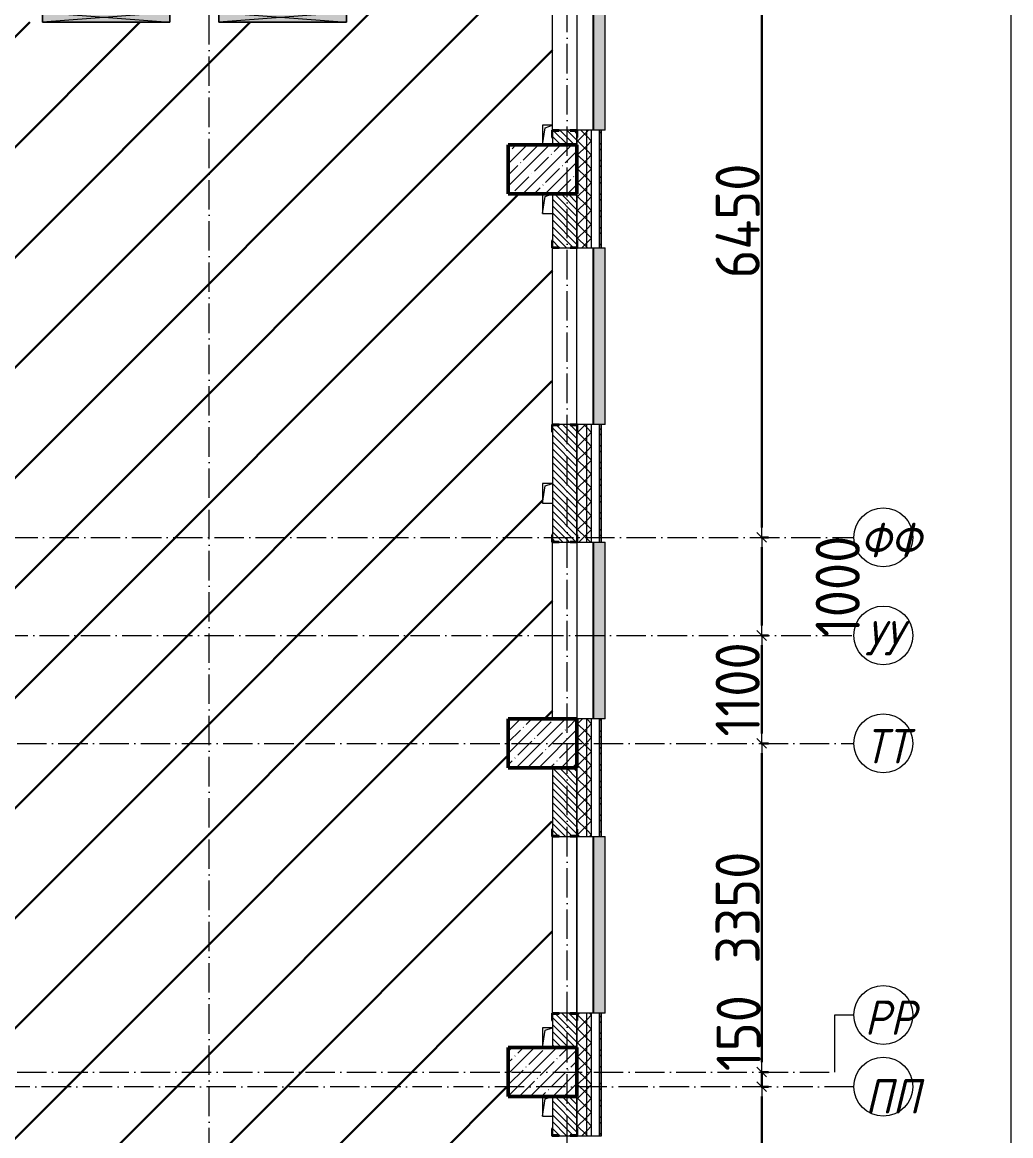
# Model space of a CAD drawing. Header units: millimetres. Extents: x -17017 to 628417, y -109036 to 199237.
# Drawn here: x 612162 to 622241, y 160265 to 171615 of the extents above; entities that cross this region are included whole.
import ezdxf

# ---------------------------------------------------------------- set-up
doc = ezdxf.new("R2010")
doc.units = ezdxf.units.MM
doc.linetypes.add('50_200_ШТРИХ_1Т_ш5_п1_п1_', pattern=[700, 500, -100, 0, -100])
for name, color, linetype, lineweight in [('3.1) ЖБ окна 1.2 м', 102, 'Continuous', 30), ('A-____-____-DIMS', 7, 'Continuous', 9), ('A-DETL-GENF-OTLN', 7, 'Continuous', 9), ('A-GENM-____-MCUT', 7, 'Continuous', 25), ('A-GENM-____-OTLN', 7, 'Continuous', 9), ('A-GENM-____-OTLN-1', 7, 'Continuous', 25), ('A-GLAZ-____-OTLN', 7, 'Continuous', 9), ('A-WALL-____-MCUT', 7, 'Continuous', 13), ('A-WALL-____-MCUT-1', 7, 'Continuous', 9), ('A-WALL-____-OTLN', 7, 'Continuous', 9), ('A-WALL-____-PATT-1', 7, 'Continuous', 9), ('A-WALL-FNSH-MCUT-1', 7, 'Continuous', 9), ('S-COLS-____-MCUT', 7, 'Continuous', 50), ('S-COLS-____-OTLN', 7, 'Continuous', 9), ('S-GRID-____-IDEN', 7, 'Continuous', 9), ('S-GRID-____-OTLN', 7, 'Continuous', 9), ('S-GRID-____-OTLN-1', 7, '50_200_ШТРИХ_1Т_ш5_п1_п1_', 9), ('стяжа', 7, 'Continuous', 30)]:
    doc.layers.add(name, color=color, linetype=linetype, lineweight=lineweight)
doc.layers.add('A-GLAZ-____-OTLN-1', color=7, linetype='Continuous', lineweight=9, true_color=0xc0c0c0)
doc.styles.add('ISOCPEUR_I_9', font='isocpeui.ttf', dxfattribs={"width": 0.9, "height": 250})
doc.styles.add('СПДС', font='isocpeur.ttf', dxfattribs={"width": 0.9})
doc.dimstyles.new('Размера А3', dxfattribs={"dimtxt": 200, "dimasz": 100, "dimexe": 70, "dimexo": 100, "dimgap": 20, "dimtad": 1, "dimdec": 0, "dimrnd": 10, "dimzin": 0, "dimdsep": 46, "dimtxsty": 'СПДС', "dimblk": 'ARROWHEAD_6', "dimcen": 1, "dimclrd": 256, "dimclre": 256, "dimclrt": 256, "dimazin": 0, "dimtfac": 1, "dimtdec": 0, "dimtmove": 2, "dimatfit": 3, "dimfxl": 1, "dimtolj": 1, "dimtzin": 0, "dimarcsym": 0})
pattern_1 = [(45, (516567.8, 90784.41), (-70.71068, 70.71068), []), (135, (516567.8, 90784.41), (-70.71068, -70.71068), [])]
pattern_2 = [(135, (516567.8, 90784.41), (-35.35534, -35.35534), [])]

# ---------------------------------------------------------------- blocks, each defined once
blk = doc.blocks.new('BSC_Колонна _Прямоугольная - 500х700-V99-АР1_План отверстий 2 этажа в осях 1-64_Ю-ЯЯ')
at = {"layer": 'S-COLS-____-OTLN'}
h = blk.add_hatch(dxfattribs=at)
h.set_pattern_fill('FP_112', color=256, style=0, pattern_type=2)
h.set_pattern_definition([(315, (-70131.04, 100900), (114.04925, 114.04925), []), (315, (-70131.04, 100785.95), (114.04925, 114.04925), [201.613, -40.323, 3.353, -36.97])])
h.paths.add_polyline_path([(-250, 350), (-250, -350), (250, -350), (250, 350), (9, 350)], flags=0)
at = {"layer": 'S-COLS-____-MCUT'}
for p, q in [((250, 350), (-250, 350)), ((-250, 350), (-250, -350)), ((250, -350), (250, 350)), ((-250, -350), (250, -350))]:
    blk.add_line(p, q, dxfattribs=at)
blk = doc.blocks.new('BSC_Колонна _Прямоугольная - 500х700-V100-АР1_План отверстий 2 этажа в осях 1-64_Ю-ЯЯ')
at = {"layer": 'S-COLS-____-OTLN'}
h = blk.add_hatch(dxfattribs=at)
h.set_pattern_fill('FP_113', color=256, style=0, pattern_type=2)
h.set_pattern_definition([(315, (-73481.04, 100900), (114.04925, 114.04925), []), (315, (-73481.04, 100785.95), (114.04925, 114.04925), [201.613, -40.323, 3.353, -36.97])])
h.paths.add_polyline_path([(-250, 168), (-250, -350), (250, -350), (250, 350), (-250, 350)], flags=0)
at = {"layer": 'S-COLS-____-MCUT'}
for p, q in [((250, 350), (-250, 350)), ((-250, 350), (-250, -350)), ((250, -350), (250, 350)), ((-250, -350), (250, -350))]:
    blk.add_line(p, q, dxfattribs=at)
blk = doc.blocks.new('BSC_Колонна _Прямоугольная - 500х700-V102-АР1_План отверстий 2 этажа в осях 1-64_Ю-ЯЯ')
at = {"layer": 'S-COLS-____-OTLN'}
h = blk.add_hatch(dxfattribs=at)
h.set_pattern_fill('FP_115', color=256, style=0, pattern_type=2)
h.set_pattern_definition([(315, (-79331.04, 100900), (114.04925, 114.04925), []), (315, (-79331.04, 100785.95), (114.04925, 114.04925), [201.613, -40.323, 3.353, -36.97])])
h.paths.add_polyline_path([(-250, 350), (-250, -350), (250, -350), (250, 350)], flags=0)
at = {"layer": 'S-COLS-____-MCUT'}
for p, q in [((250, 350), (-250, 350)), ((-250, 350), (-250, -350)), ((250, -350), (250, 350)), ((-250, -350), (250, -350))]:
    blk.add_line(p, q, dxfattribs=at)
blk = doc.blocks.new('Отлив_СКБ - Отлив витража_120_НВФ-31885687-АР1_План отверстий 2 этажа в осях 1-64_Ю-ЯЯ')
at = {"layer": 'A-GLAZ-____-OTLN-1'}
for points in [[(0, 0), (0, -2), (1800, -2), (1800, 0), (1023, 0)], [(0, -83), (0, -120), (1800, -120), (1800, -2), (0, -2), (0, -63)]]:
    blk.add_hatch(color=256, dxfattribs=at).paths.add_polyline_path(points, flags=0)
at = {"layer": 'A-GLAZ-____-OTLN'}
for p, q in [((0, 0), (1800, 0)), ((1800, -2), (0, -2)), ((0, -120), (0, -83)), ((1800, -83), (1800, -120)), ((0, -120), (1800, -120))]:
    blk.add_line(p, q, dxfattribs=at)
blk = doc.blocks.new('Фахверк_СКБ_Уголок - 250_2700-27497298-АР1_План отверстий 2 этажа в осях 1-64_Ю-ЯЯ')
at = {"layer": 'A-GENM-____-MCUT'}
for p, q in [((200, 181), (125, 181)), ((125, 181), (125, 106)), ((131, 106), (131, 175)), ((131, 175), (200, 175)), ((200, 175), (200, 181)), ((125, 106), (131, 106)), ((131, -6), (125, -6)), ((125, -6), (125, -81)), ((125, -81), (200, -81)), ((131, -75), (131, -6)), ((200, -75), (131, -75)), ((200, -81), (200, -75))]:
    blk.add_line(p, q, dxfattribs=at)
blk = doc.blocks.new('Фахверк_СКБ_Уголок - 250_2700_1-27501432-АР1_План отверстий 2 этажа в осях 1-64_Ю-ЯЯ')
at = {"layer": 'A-GENM-____-MCUT'}
for p, q in [((200, 181), (125, 181)), ((125, 181), (125, 106)), ((131, 106), (131, 175)), ((131, 175), (200, 175)), ((200, 175), (200, 181)), ((125, 106), (131, 106)), ((131, -6), (125, -6)), ((125, -6), (125, -81)), ((125, -81), (200, -81)), ((131, -75), (131, -6)), ((200, -75), (131, -75)), ((200, -81), (200, -75))]:
    blk.add_line(p, q, dxfattribs=at)
blk = doc.blocks.new('AR_Отверстие прямоугольное _в плите_ - AR_Отверстие прямоугольное _в плите_-V168-АР1_План отверстий 2 этажа в осях 1-64_Ю-ЯЯ')
at = {"layer": 'A-GENM-____-OTLN'}
for p, q in [((-50, 100), (-50, -100)), ((-50, -100), (-25, 75)), ((-25, 75), (50, 100)), ((-50, -100), (50, -100))]:
    blk.add_line(p, q, dxfattribs=at)
blk = doc.blocks.new('AR_Отверстие прямоугольное _в плите_ - AR_Отверстие прямоугольное _в плите_-V169-АР1_План отверстий 2 этажа в осях 1-64_Ю-ЯЯ')
at = {"layer": 'A-GENM-____-OTLN'}
for p, q in [((50, 100), (-50, 100)), ((-50, 100), (-50, -100)), ((-50, -100), (-25, 75)), ((-25, 75), (50, 100))]:
    blk.add_line(p, q, dxfattribs=at)
blk = doc.blocks.new('AR_Отверстие прямоугольное _в плите_ - AR_Отверстие прямоугольное _в плите_-V172-АР1_План отверстий 2 этажа в осях 1-64_Ю-ЯЯ')
at = {"layer": 'A-GENM-____-OTLN'}
for p, q in [((50, 100), (-50, 100)), ((-50, 100), (-50, -100)), ((-50, -100), (-25, 75)), ((-25, 75), (50, 100)), ((-50, -100), (50, -100))]:
    blk.add_line(p, q, dxfattribs=at)
blk = doc.blocks.new('AR_Отверстие прямоугольное _в стене__БезПР - AR_Отверстие прямоугольное _в стене__БезПР-36824044-АР1_План отверстий 2 этажа в осях 1-64_Ю-ЯЯ')
at = {"layer": 'A-GLAZ-____-OTLN'}
blk.add_hatch(color=256, dxfattribs=at).paths.add_polyline_path([(650, -50), (650, 50), (-650, 50), (-650, -50)], flags=0)
at = {"layer": 'A-DETL-GENF-OTLN'}
for p, q in [((-650, -50), (-650, 50)), ((-650, 50), (650, 50)), ((650, 50), (-650, -50)), ((-650, 50), (650, -50)), ((650, 50), (-650, 50)), ((-650, 50), (-650, -50)), ((650, 50), (650, -50)), ((650, -50), (650, 50)), ((650, -50), (-650, -50)), ((-650, -50), (650, -50))]:
    blk.add_line(p, q, dxfattribs=at)
blk = doc.blocks.new('Ось сетки - Круг_Ø6_00__ISO-2_5_0_9K_-25732049-АР1_План отверстий 2 этажа в осях 1-64_Ю-ЯЯ')
at = {"layer": 'S-GRID-____-IDEN'}
blk.add_circle((0, 0), 3, dxfattribs=at)
blk = doc.blocks.new('ARROWHEAD_6')
at = {"color": 0, "linetype": 'Continuous'}
for p, q in [((0, 0), (-1, 0)), ((-0.5, -0.5), (0.5, 0.5))]:
    blk.add_line(p, q, dxfattribs=at)
blk = doc.blocks.new('*D2803')
at = {"layer": 'A-____-____-DIMS', "lineweight": -2, "transparency": 16777216}
for p, q in [((87537, 528997), (87613, 528997)), ((87543, 526697), (87543, 528897)), ((87537, 526597), (87613, 526597))]:
    blk.add_line(p, q, dxfattribs=at)
at = {"layer": 'Defpoints', "color": 0, "transparency": 16777216}
for p in [(87437, 528997), (87543, 528997), (87437, 526597)]:
    blk.add_point(p, dxfattribs=at)
at = {"layer": 'A-____-____-DIMS', "lineweight": -2, "transparency": 16777216, "xscale": 100, "yscale": 100, "zscale": 100}
for p, rotation in [((87543, 528997), 90), ((87543, 526597), 270)]:
    blk.add_blockref('ARROWHEAD_6', p, dxfattribs=dict(at, rotation=rotation))
at = {"layer": 'A-____-____-DIMS', "transparency": 16777216, "insert": (87298, 527797), "char_height": 450, "width": 2.56, "attachment_point": 5, "rotation": 90, "style": 'СПДС'}
blk.add_mtext('\\A1;2400', dxfattribs=at)
blk = doc.blocks.new('*D2804')
at = {"layer": 'A-____-____-DIMS', "lineweight": -2, "transparency": 16777216}
for p, q in [((87543, 529247), (87543, 529347)), ((87537, 529147), (87613, 529147)), ((87543, 528997), (87543, 529147)), ((87537, 528997), (87613, 528997)), ((87543, 528897), (87543, 528797))]:
    blk.add_line(p, q, dxfattribs=at)
at = {"layer": 'Defpoints', "color": 0, "transparency": 16777216}
for p in [(87437, 529147), (87543, 529147), (87437, 528997)]:
    blk.add_point(p, dxfattribs=at)
at = {"layer": 'A-____-____-DIMS', "lineweight": -2, "transparency": 16777216, "xscale": 100, "yscale": 100, "zscale": 100}
for p, rotation in [((87543, 529147), 270), ((87543, 528997), 90)]:
    blk.add_blockref('ARROWHEAD_6', p, dxfattribs=dict(at, rotation=rotation))
at = {"layer": 'A-____-____-DIMS', "transparency": 16777216, "insert": (87083, 529156), "char_height": 450, "width": 1.68, "attachment_point": 1, "rotation": 90, "line_spacing_factor": 1.149209, "style": 'СПДС'}
blk.add_mtext('\\A1;150', dxfattribs=at)
blk = doc.blocks.new('*D2805')
at = {"layer": 'A-____-____-DIMS', "lineweight": -2, "transparency": 16777216}
for p, q in [((87537, 532497), (87613, 532497)), ((87543, 529247), (87543, 532397)), ((87537, 529147), (87613, 529147))]:
    blk.add_line(p, q, dxfattribs=at)
at = {"layer": 'Defpoints', "color": 0, "transparency": 16777216}
for p in [(87437, 532497), (87543, 532497), (87437, 529147)]:
    blk.add_point(p, dxfattribs=at)
at = {"layer": 'A-____-____-DIMS', "lineweight": -2, "transparency": 16777216, "xscale": 100, "yscale": 100, "zscale": 100}
for p, rotation in [((87543, 532497), 90), ((87543, 529147), 270)]:
    blk.add_blockref('ARROWHEAD_6', p, dxfattribs=dict(at, rotation=rotation))
at = {"layer": 'A-____-____-DIMS', "transparency": 16777216, "insert": (87298, 530822), "char_height": 450, "width": 2.49, "attachment_point": 5, "rotation": 90, "style": 'СПДС'}
blk.add_mtext('\\A1;3350', dxfattribs=at)
blk = doc.blocks.new('*D2806')
at = {"layer": 'A-____-____-DIMS', "lineweight": -2, "transparency": 16777216}
for p, q in [((87537, 533597), (87613, 533597)), ((87543, 532597), (87543, 533497)), ((87537, 532497), (87613, 532497))]:
    blk.add_line(p, q, dxfattribs=at)
at = {"layer": 'Defpoints', "color": 0, "transparency": 16777216}
for p in [(87437, 533597), (87543, 533597), (87437, 532497)]:
    blk.add_point(p, dxfattribs=at)
at = {"layer": 'A-____-____-DIMS', "lineweight": -2, "transparency": 16777216, "xscale": 100, "yscale": 100, "zscale": 100}
for p, rotation in [((87543, 533597), 90), ((87543, 532497), 270)]:
    blk.add_blockref('ARROWHEAD_6', p, dxfattribs=dict(at, rotation=rotation))
at = {"layer": 'A-____-____-DIMS', "transparency": 16777216, "insert": (87298, 533047), "char_height": 450, "width": 2.11, "attachment_point": 5, "rotation": 90, "style": 'СПДС'}
blk.add_mtext('\\A1;1100', dxfattribs=at)
blk = doc.blocks.new('*D2807')
at = {"layer": 'A-____-____-DIMS', "lineweight": -2, "transparency": 16777216}
for p, q in [((87537, 534597), (87613, 534597)), ((87543, 533697), (87543, 534497)), ((87537, 533597), (87613, 533597))]:
    blk.add_line(p, q, dxfattribs=at)
at = {"layer": 'Defpoints', "color": 0, "transparency": 16777216}
for p in [(87437, 534597), (87543, 534597), (87437, 533597)]:
    blk.add_point(p, dxfattribs=at)
at = {"layer": 'A-____-____-DIMS', "lineweight": -2, "transparency": 16777216, "xscale": 100, "yscale": 100, "zscale": 100}
for p, rotation in [((87543, 534597), 90), ((87543, 533597), 270)]:
    blk.add_blockref('ARROWHEAD_6', p, dxfattribs=dict(at, rotation=rotation))
at = {"layer": 'A-____-____-DIMS', "transparency": 16777216, "insert": (88318, 534097), "char_height": 450, "width": 2.3, "attachment_point": 5, "rotation": 90, "style": 'СПДС'}
blk.add_mtext('\\A1;1000', dxfattribs=at)
blk = doc.blocks.new('*D2808')
at = {"layer": 'A-____-____-DIMS', "lineweight": -2, "transparency": 16777216}
for p, q in [((87537, 541047), (87613, 541047)), ((87543, 534697), (87543, 540947)), ((87537, 534597), (87613, 534597))]:
    blk.add_line(p, q, dxfattribs=at)
at = {"layer": 'Defpoints', "color": 0, "transparency": 16777216}
for p in [(87437, 541047), (87543, 541047), (87437, 534597)]:
    blk.add_point(p, dxfattribs=at)
at = {"layer": 'A-____-____-DIMS', "lineweight": -2, "transparency": 16777216, "xscale": 100, "yscale": 100, "zscale": 100}
for p, rotation in [((87543, 541047), 90), ((87543, 534597), 270)]:
    blk.add_blockref('ARROWHEAD_6', p, dxfattribs=dict(at, rotation=rotation))
at = {"layer": 'A-____-____-DIMS', "transparency": 16777216, "insert": (87298, 537822), "char_height": 450, "width": 2.56, "attachment_point": 5, "rotation": 90, "style": 'СПДС'}
blk.add_mtext('\\A1;6450', dxfattribs=at)
blk = doc.blocks.new('2этаж')
at = {"layer": 'S-GRID-____-OTLN-1', "color": 251, "ltscale": 0.6, "true_color": 0x636466}
for p, q in [((81908.3, 508532.6), (81908.3, 549908.8)), ((85558.3, 498997), (85558.3, 549908.8)), ((33650.4, 534597), (88482.7, 534597)), ((18845.8, 533597), (88482.7, 533597)), ((77429.6, 532497), (88482.7, 532497)), ((77429.6, 529147), (88288.5, 529147)), ((88482.7, 528997), (33650.4, 528997))]:
    blk.add_line(p, q, dxfattribs=at)
at = {"layer": 'S-GRID-____-IDEN', "xscale": 99.99999999999993, "yscale": 99.99999999999993, "zscale": 99.99999999999993}
for p, rotation in [((88782.7, 534597), 269.9999999999995), ((88782.7, 533597), 269.9999999999995), ((88782.7, 532497), 269.9999999999995), ((88782.7, 529728.8), 269.9999999999995), ((88782.7, 528997), 89.9999999999998)]:
    blk.add_blockref('Ось сетки - Круг_Ø6_00__ISO-2_5_0_9K_-25732049-АР1_План отверстий 2 этажа в осях 1-64_Ю-ЯЯ', p, dxfattribs=dict(at, rotation=rotation))
at = {"layer": 'S-GRID-____-IDEN', "char_height": 350, "attachment_point": 1, "style": 'ISOCPEUR_I_9'}
for s, insert, width in [('ФФ', (88544.8, 534743.6), 562.785), ('УУ', (88592.5, 533743.6), 447.342), ('ТТ', (88592.5, 532643.6), 447.342), ('РР', (88592.5, 529875.4), 447.342), ('ПП', (88597.7, 529073.1), 447.342)]:
    blk.add_mtext(s, dxfattribs=dict(at, insert=insert, width=width))
at = {"layer": 'A-____-____-DIMS'}
for base, p1, p2, picture, middle in [((87542.6, 541047), (87436.5, 534597), (87436.5, 541047), '*D2808', (87297.6, 537822)), ((87542.6, 534597), (87436.5, 533597), (87436.5, 534597), '*D2807', (88317.6, 534097)), ((87542.6, 533597), (87436.5, 532497), (87436.5, 533597), '*D2806', (87297.6, 533047)), ((87542.6, 532497), (87436.5, 529147), (87436.5, 532497), '*D2805', (87297.6, 530822)), ((87542.6, 528997), (87436.5, 526597), (87436.5, 528997), '*D2803', (87297.6, 527797))]:
    dim = blk.add_linear_dim(base=base, p1=p1, p2=p2, angle=90, dimstyle='Размера А3', override={"dimtxt": 450}, dxfattribs=at)
    dim.commit()
    dim.dimension.update_dxf_attribs({"geometry": picture, "text_midpoint": middle})
dim = blk.add_linear_dim(base=(87542.6, 529147), p1=(87436.5, 528997), p2=(87436.5, 529147), angle=90, dimstyle='Размера А3', override={"dimtxt": 450}, dxfattribs=at)
dim.commit()
dim.dimension.update_dxf_attribs({"geometry": '*D2804', "text_midpoint": (87382.6, 529500.7), "dimtype": 160, "text_rotation": 90})

msp = doc.modelspace()

# ---------------------------------------------------------------- hatches: boundary and pattern name
at = {"layer": 'A-WALL-____-PATT-1'}
h = msp.add_hatch(dxfattribs=at)
h.set_pattern_fill('FP_3', color=256, style=0, pattern_type=2)
h.set_pattern_definition([(45, (516567.8, 90784.41), (-85.53659, 85.53659), []), (45, (516624.82, 90784.41), (-85.53659, 85.53659), [])])
h.paths.add_polyline_path([(618068, 160265), (618068, 161515), (618048, 161515), (618048, 160265)], flags=0)
h.paths.add_polyline_path([(618048, 163315), (618068, 163315), (618068, 164515), (618048, 164515), (618048, 164153)], flags=0)
h.paths.add_polyline_path([(618068, 166315), (618068, 167515), (618048, 167515), (618048, 166315)], flags=0)
h.paths.add_polyline_path([(618068, 169315), (618068, 170515), (618048, 170515), (618048, 169315)], flags=0)
h.paths.add_polyline_path([(618068, 172315), (618068, 176695), (618048, 176695), (618048, 172315)], flags=0)
h = msp.add_hatch(dxfattribs=at)
h.set_pattern_fill('FP_1', color=256, style=0, pattern_type=2)
h.set_pattern_definition(pattern_1)
h.paths.add_polyline_path([(617968, 137600), (617968, 137865), (617918, 137865), (617918, 137600)], flags=0)
h.paths.add_polyline_path([(617918, 138865), (617968, 138865), (617968, 146565), (617918, 146565), (617918, 141551)], flags=0)
h.paths.add_polyline_path([(617918, 160265), (617968, 160265), (617968, 161515), (617918, 161515), (617918, 160924)], flags=0)
h.paths.add_polyline_path([(617918, 163315), (617968, 163315), (617968, 164515), (617918, 164515), (617918, 164153)], flags=0)
h.paths.add_polyline_path([(617968, 166315), (617968, 167515), (617918, 167515), (617918, 166315)], flags=0)
h.paths.add_polyline_path([(617968, 169315), (617968, 170515), (617918, 170515), (617918, 169315)], flags=0)
h.paths.add_polyline_path([(617968, 172315), (617968, 176565), (617918, 176565), (617918, 172315)], flags=0)
h = msp.add_hatch(dxfattribs=at)
h.set_pattern_fill('FP_1', color=256, style=0, pattern_type=2)
h.set_pattern_definition(pattern_1)
h.paths.add_polyline_path([(617818, 137600), (617918, 137600), (617918, 137865), (617818, 137865)], flags=0)
h.paths.add_polyline_path([(617918, 138865), (617918, 146565), (617824, 146565), (617824, 146490), (617818, 146490), (617818, 138865)], flags=0)
h.paths.add_polyline_path([(617918, 160265), (617918, 161515), (617824, 161515), (617824, 161440), (617818, 161440), (617818, 160340), (617824, 160340), (617824, 160265)], flags=0)
h.paths.add_polyline_path([(617824, 163315), (617918, 163315), (617918, 164515), (617818, 164515), (617818, 163390), (617824, 163390), (617824, 163321)], flags=0)
h.paths.add_polyline_path([(617824, 166315), (617918, 166315), (617918, 167515), (617824, 167515), (617824, 167440), (617818, 167440), (617818, 166390), (617824, 166390), (617824, 166321)], flags=0)
h.paths.add_polyline_path([(617824, 169315), (617918, 169315), (617918, 170515), (617824, 170515), (617824, 170440), (617818, 170440), (617818, 169390), (617824, 169390), (617824, 169321)], flags=0)
h.paths.add_polyline_path([(617918, 172315), (617918, 176465), (617818, 176465), (617818, 172315)], flags=0)
h = msp.add_hatch(dxfattribs=at)
h.set_pattern_fill('FP_6', color=256, style=0, pattern_type=2)
h.set_pattern_definition(pattern_2)
h.paths.add_polyline_path([(617742, 170365), (617818, 170365), (617818, 170509), (617749, 170509), (617749, 170515), (617637, 170515), (617637, 170509), (617568, 170509), (617568, 170365)], flags=0)
h = msp.add_hatch(dxfattribs=at)
h.set_pattern_fill('FP_6', color=256, style=0, pattern_type=2)
h.set_pattern_definition(pattern_2)
h.paths.add_polyline_path([(617749, 166315), (617749, 166321), (617818, 166321), (617818, 167509), (617749, 167509), (617749, 167515), (617637, 167515), (617637, 167509), (617568, 167509), (617568, 166321), (617637, 166321), (617637, 166315)], flags=0)
h.paths.add_polyline_path([(617749, 169315), (617749, 169321), (617818, 169321), (617818, 169865), (617568, 169865), (617568, 169321), (617637, 169321), (617637, 169315)], flags=0)
h = msp.add_hatch(dxfattribs=at)
h.set_pattern_fill('FP_6', color=256, style=0, pattern_type=2)
h.set_pattern_definition(pattern_2)
h.paths.add_polyline_path([(617568, 161165), (617818, 161165), (617818, 161509), (617749, 161509), (617749, 161515), (617637, 161515), (617637, 161509), (617568, 161509), (617568, 161440)], flags=0)
h.paths.add_polyline_path([(617749, 163315), (617749, 163321), (617818, 163321), (617818, 164015), (617568, 164015), (617568, 163321), (617637, 163321), (617637, 163315)], flags=0)
h = msp.add_hatch(dxfattribs=at)
h.set_pattern_fill('FP_6', color=256, style=0, pattern_type=2)
h.set_pattern_definition(pattern_2)
h.paths.add_polyline_path([(617749, 160265), (617749, 160271), (617818, 160271), (617818, 160665), (617568, 160665), (617568, 160271), (617637, 160271), (617637, 160265)], flags=0)
at = {"layer": 'стяжа'}
h = msp.add_hatch(dxfattribs=at)
h.set_pattern_fill('ANSI31', color=5, scale=250)
h.set_pattern_definition([(45, (473308.1, 27070.75), (-561.266, 561.266), [])])
h.paths.add_polyline_path([(617568, 160265), (617562, 160265), (617562, 160340), (617564, 160465), (617468, 160465), (617468, 160665), (617118, 160665), (617118, 161165), (617468, 161165), (617468, 161365), (617568, 161365), (617568, 161440), (617562, 161440), (617562, 161515), (617568, 163315), (617562, 163315), (617562, 163390), (617568, 164015), (617118, 164015), (617118, 164515), (617568, 164515), (617568, 166315), (617562, 166315), (617562, 166390), (617564, 166715), (617468, 166715), (617468, 166915), (617568, 166915), (617568, 167440), (617562, 167440), (617562, 167515), (617568, 169315), (617562, 169315), (617562, 169390), (617565, 169665), (617468, 169665), (617468, 169865), (617118, 169865), (617118, 170365), (617468, 170365), (617468, 170565), (617568, 170565), (617568, 172315), (617318, 172315), (617318, 172565), (615568, 172565), (615568, 171615), (615468, 171615), (614168, 171615), (613668, 171615), (612368, 171615), (610318, 171615), (610318, 170365), (610518, 170365), (610518, 169865), (610318, 169865), (610318, 164515), (610518, 164515), (610518, 164015), (609818, 164015), (609818, 163730), (609818, 163430), (609818, 163130), (609818, 162830), (609818, 162530), (609818, 162230), (609818, 162050), (609031, 161683), (608984, 161489), (608852, 161772), (608805, 161578), (608018, 161211), (608018, 155415), (609818, 155415), (610518, 155415), (610518, 154915), (610318, 154915), (610318, 152415), (610518, 152415), (610518, 151915), (610318, 151915), (610318, 146465), (610518, 146465), (610518, 146215), (613918, 146215), (617318, 146215), (617318, 146465), (617562, 146465), (617562, 146565), (617568, 151715), (617468, 151715), (617468, 151915), (617118, 151915), (617118, 152415), (617568, 152415), (617568, 154715), (617468, 154715), (617468, 154915), (617118, 154915), (617118, 155415), (617568, 155415)])
h.paths.add_polyline_path([(610518, 160665), (609818, 160665), (608118, 160665), (608118, 161165), (609818, 161165), (610518, 161165)], flags=16)

# ---------------------------------------------------------------- linework, layer by layer
at = {"color": 1, "lineweight": 0}
msp.add_lwpolyline([(509005, 183587), (622241, 183587), (622241, 84759), (509005, 84759)], close=True, dxfattribs=at)
at = {"layer": 'A-WALL-____-MCUT'}
for p, q in [((617749, 170515), (617637, 170515)), ((618048, 170515), (617824, 170515)), ((618048, 169315), (618048, 170515)), ((617568, 170440), (617568, 170365)), ((617818, 169865), (617568, 169865)), ((617568, 169865), (617568, 169390)), ((617637, 169315), (617749, 169315)), ((617824, 169315), (618048, 169315)), ((617568, 167440), (617568, 166390)), ((617749, 167515), (617637, 167515)), ((618048, 167515), (617824, 167515)), ((618048, 166315), (618048, 167515)), ((617637, 166315), (617749, 166315)), ((617824, 166315), (618048, 166315)), ((618048, 164515), (617818, 164515)), ((618048, 163315), (618048, 164515)), ((617568, 164015), (617568, 163390)), ((617637, 163315), (617749, 163315)), ((617824, 163315), (618048, 163315)), ((617749, 161515), (617637, 161515)), ((618048, 161515), (617824, 161515)), ((618048, 160265), (618048, 161515)), ((617568, 161440), (617568, 161165)), ((617568, 160665), (617568, 160340)), ((617637, 160265), (617749, 160265)), ((617824, 160265), (618048, 160265))]:
    msp.add_line(p, q, dxfattribs=at)
at = {"layer": 'A-WALL-____-MCUT-1'}
for p, q in [((617918, 169315), (617918, 170515)), ((617968, 169315), (617968, 170515)), ((617818, 170440), (617818, 170365)), ((617818, 170365), (617818, 170440)), ((617818, 169865), (617818, 169390)), ((617818, 169390), (617818, 169865)), ((617818, 167440), (617818, 166390)), ((617818, 166390), (617818, 167440)), ((617918, 166315), (617918, 167515)), ((617968, 166315), (617968, 167515)), ((617918, 163315), (617918, 164515)), ((617968, 163315), (617968, 164515)), ((617818, 164015), (617818, 163390)), ((617818, 163390), (617818, 164015)), ((617918, 160265), (617918, 161515)), ((617968, 160265), (617968, 161515)), ((617818, 161440), (617818, 161165)), ((617818, 161165), (617818, 161440)), ((617818, 160665), (617818, 160340)), ((617818, 160340), (617818, 160665))]:
    msp.add_line(p, q, dxfattribs=at)
at = {"layer": 'A-WALL-____-OTLN'}
for p, q in [((617568, 170515), (617568, 172315)), ((617818, 172315), (617818, 170515)), ((617568, 169865), (617568, 169865)), ((617568, 167515), (617568, 169315)), ((617818, 167515), (617818, 169315)), ((617568, 164515), (617568, 166315)), ((617818, 166315), (617818, 164515)), ((617568, 161515), (617568, 163315)), ((617818, 161515), (617818, 163315)), ((617818, 163315), (617818, 161515))]:
    msp.add_line(p, q, dxfattribs=at)
at = {"layer": 'A-WALL-FNSH-MCUT-1'}
for p, q in [((618068, 170515), (618048, 170515)), ((618048, 170515), (618048, 169315)), ((618068, 169315), (618068, 170515)), ((618048, 169315), (618068, 169315)), ((618068, 167515), (618048, 167515)), ((618048, 167515), (618048, 166315)), ((618068, 166315), (618068, 167515)), ((618048, 166315), (618068, 166315)), ((618068, 164515), (618048, 164515)), ((618048, 164515), (618048, 163315)), ((618068, 163315), (618068, 164515)), ((618048, 163315), (618068, 163315)), ((618068, 161515), (618048, 161515)), ((618048, 161515), (618048, 160265)), ((618068, 160265), (618068, 161515)), ((618048, 160265), (618068, 160265))]:
    msp.add_line(p, q, dxfattribs=at)
at = {"layer": 'S-GRID-____-OTLN'}
for p, q in [((620448, 161497), (620642, 161497)), ((620448, 160915), (620448, 161497))]:
    msp.add_line(p, q, dxfattribs=at)

# ---------------------------------------------------------------- block references
at = {"layer": '3.1) ЖБ окна 1.2 м'}
msp.add_blockref('2этаж', (532159, -368232), dxfattribs=at)
at = {"layer": 'A-GENM-____-OTLN'}
for name, p in [('AR_Отверстие прямоугольное _в плите_ - AR_Отверстие прямоугольное _в плите_-V169-АР1_План отверстий 2 этажа в осях 1-64_Ю-ЯЯ', (617518, 170465)), ('AR_Отверстие прямоугольное _в плите_ - AR_Отверстие прямоугольное _в плите_-V168-АР1_План отверстий 2 этажа в осях 1-64_Ю-ЯЯ', (617518, 169765)), ('AR_Отверстие прямоугольное _в плите_ - AR_Отверстие прямоугольное _в плите_-V172-АР1_План отверстий 2 этажа в осях 1-64_Ю-ЯЯ', (617518, 166815)), ('AR_Отверстие прямоугольное _в плите_ - AR_Отверстие прямоугольное _в плите_-V169-АР1_План отверстий 2 этажа в осях 1-64_Ю-ЯЯ', (617518, 161265)), ('AR_Отверстие прямоугольное _в плите_ - AR_Отверстие прямоугольное _в плите_-V168-АР1_План отверстий 2 этажа в осях 1-64_Ю-ЯЯ', (617518, 160565))]:
    msp.add_blockref(name, p, dxfattribs=at)
at = {"layer": 'A-GENM-____-OTLN-1'}
for name, p, rotation in [('Фахверк_СКБ_Уголок - 250_2700_1-27501432-АР1_План отверстий 2 этажа в осях 1-64_Ю-ЯЯ', (617643, 170640), 269.9999999999999), ('Фахверк_СКБ_Уголок - 250_2700-27497298-АР1_План отверстий 2 этажа в осях 1-64_Ю-ЯЯ', (617743, 169190), 89.99999999999993), ('Фахверк_СКБ_Уголок - 250_2700-27497298-АР1_План отверстий 2 этажа в осях 1-64_Ю-ЯЯ', (617643, 167640), 269.9999999999999), ('Фахверк_СКБ_Уголок - 250_2700-27497298-АР1_План отверстий 2 этажа в осях 1-64_Ю-ЯЯ', (617743, 166190), 89.99999999999994), ('Фахверк_СКБ_Уголок - 250_2700-27497298-АР1_План отверстий 2 этажа в осях 1-64_Ю-ЯЯ', (617743, 163190), 89.99999999999994), ('Фахверк_СКБ_Уголок - 250_2700-27497298-АР1_План отверстий 2 этажа в осях 1-64_Ю-ЯЯ', (617643, 161640), 269.9999999999999), ('Фахверк_СКБ_Уголок - 250_2700-27497298-АР1_План отверстий 2 этажа в осях 1-64_Ю-ЯЯ', (617743, 160140), 89.99999999999993)]:
    msp.add_blockref(name, p, dxfattribs=dict(at, rotation=rotation))
at = {"layer": 'A-GLAZ-____-OTLN', "rotation": 90}
for p in [(617985, 170515), (617985, 167515), (617985, 164515), (617985, 161515)]:
    msp.add_blockref('Отлив_СКБ - Отлив витража_120_НВФ-31885687-АР1_План отверстий 2 этажа в осях 1-64_Ю-ЯЯ', p, dxfattribs=at)
at = {"layer": 'A-GLAZ-____-OTLN'}
for p in [(613018, 171665), (614818, 171665)]:
    msp.add_blockref('AR_Отверстие прямоугольное _в стене__БезПР - AR_Отверстие прямоугольное _в стене__БезПР-36824044-АР1_План отверстий 2 этажа в осях 1-64_Ю-ЯЯ', p, dxfattribs=at)
at = {"layer": 'S-COLS-____-OTLN', "rotation": 89.9999999999999}
for name, p in [('BSC_Колонна _Прямоугольная - 500х700-V102-АР1_План отверстий 2 этажа в осях 1-64_Ю-ЯЯ', (617468, 170115)), ('BSC_Колонна _Прямоугольная - 500х700-V100-АР1_План отверстий 2 этажа в осях 1-64_Ю-ЯЯ', (617468, 164265)), ('BSC_Колонна _Прямоугольная - 500х700-V99-АР1_План отверстий 2 этажа в осях 1-64_Ю-ЯЯ', (617468, 160915))]:
    msp.add_blockref(name, p, dxfattribs=at)

doc.saveas('drawing.dxf')
